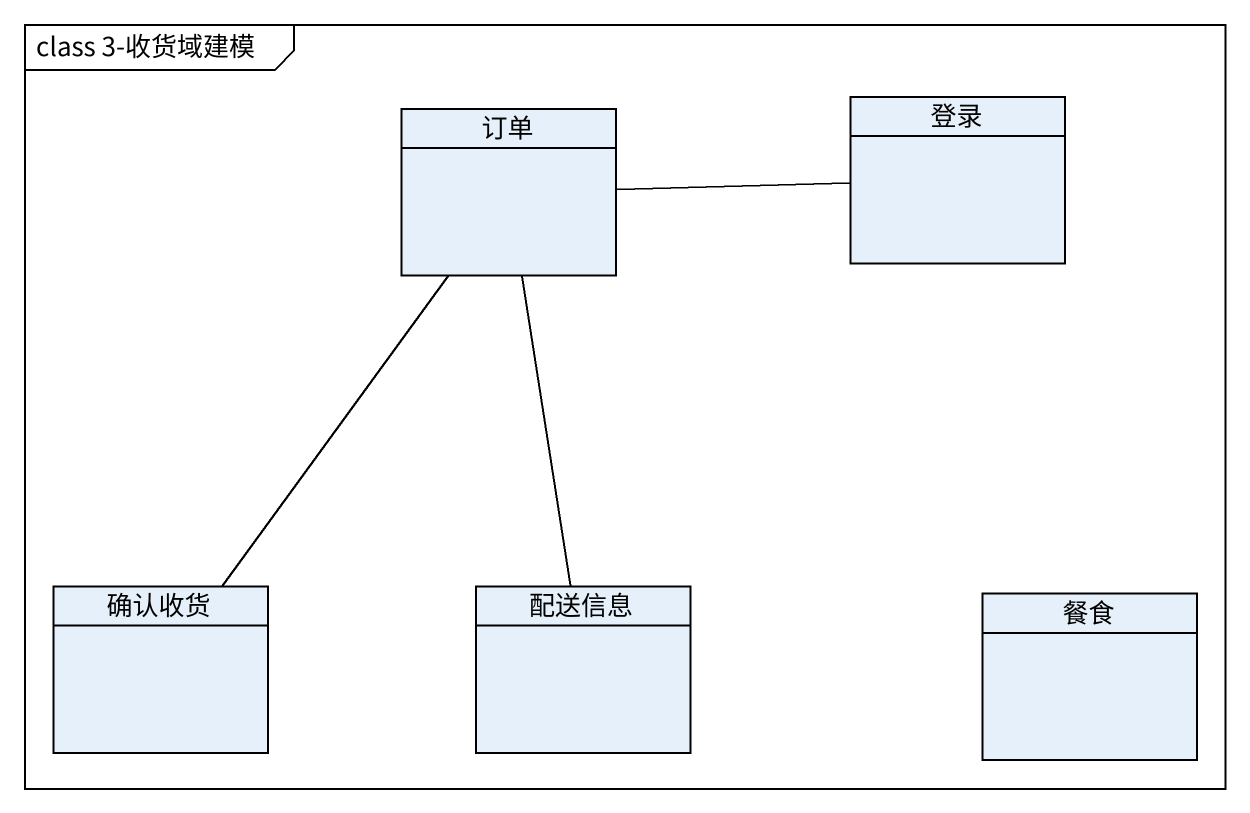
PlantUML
@startuml
mainframe class 3-收货域建模
hide circle
hide empty members
class 登录
class 订单
class 确认收货
class 配送信息
class 餐食
订单 -right- 登录
订单 -- 确认收货
订单 -- 配送信息
@enduml
